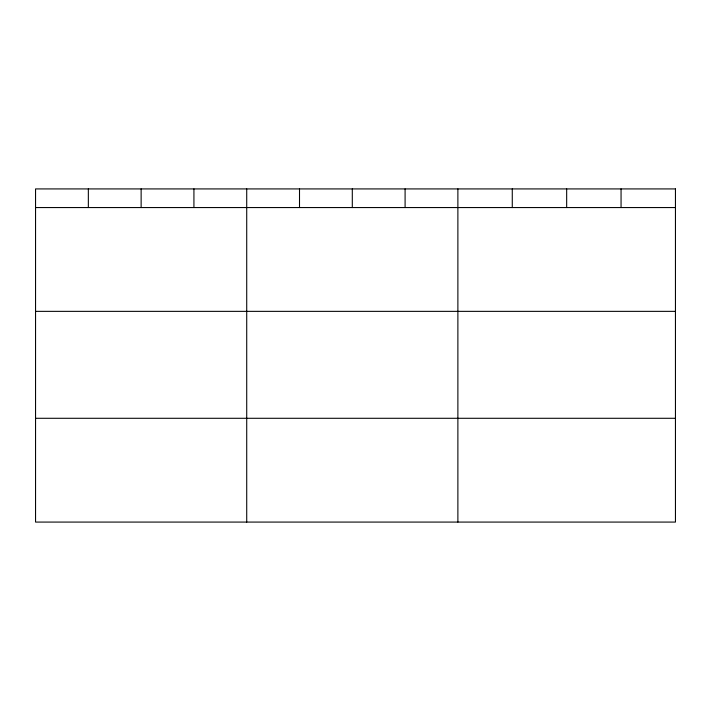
<?xml version="1.0" encoding="UTF-8"?>
<svg xmlns="http://www.w3.org/2000/svg" width="711" height="711" viewBox="0 0 711 711"><rect width="100%" height="100%" fill="white"/><g stroke="black" fill="none" stroke-linecap="round" stroke-linejoin="round"><path stroke-width="1.07" d="M35.55 207.559L675.45 207.559M35.55 311.356L675.45 311.356M35.55 418.29L675.45 418.29M621.058 188.922L621.058 207.559M566.667 188.922L566.667 207.559M512.275 188.922L512.275 207.559M457.884 188.922L457.884 522.078M405.092 188.922L405.092 207.559M352.3 188.922L352.3 207.559M299.509 188.922L299.509 207.559M246.717 188.922L246.717 522.078M193.925 188.922L193.925 207.559M141.134 188.922L141.134 207.559M88.342 188.922L88.342 207.559M675.45 188.922L35.55 188.922L35.55 522.078L675.45 522.078L675.45 188.922"/></g></svg>
